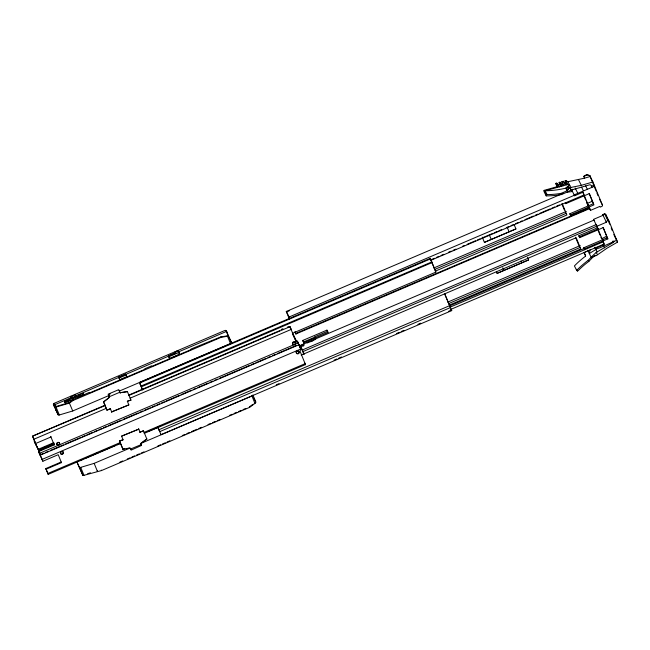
<?xml version="1.0" encoding="UTF-8"?>
<svg xmlns="http://www.w3.org/2000/svg" width="650" height="650" viewBox="0 0 650 650"><rect width="100%" height="100%" fill="white"/><g stroke="black" fill="none" stroke-linecap="round" stroke-linejoin="round"><path stroke-width="0.97" d="M559.349 186.948L556.717 183.121L555.823 183.373L557.026 186.713L544.074 190.377L543.969 191.433L546.195 195.902A86.109 76.513 -26.4 0 0 561.34 194.577A103.472 79.706 -65.6 0 0 564.915 193.066A103.659 79.853 -65.6 0 0 570.7 190.214L589.542 184.844A1.487 1.316 -26.4 0 1 591.167 185.559L591.435 186.225L594.165 185.063L602.526 205.27L602.111 206.31L600.234 207.114L599.926 206.359L590.509 210.381L589.469 208.097L295.75 333.442L295.986 334.084L295.051 332.223M546.195 195.902L546.293 194.854L544.074 190.377M77.732 398.06L77.033 396.354L72.873 398.125L73.418 399.222L89.18 392.494L89.416 392.974L144.974 369.265L144.739 368.794L151.596 365.869L151.832 366.332L191.344 349.473L191.108 349.001L220.789 336.903L228.589 335.652A1.365 0.593 -5.5 0 1 227.841 336.172M41.283 457.543L38.561 451.49L38.781 450.263L39.057 452.709L42.867 461.24L58.224 454.683L61.466 462.629L46.109 469.178L45.809 468.569L61.165 462.012L61.466 462.629M39.561 453.936L39.78 452.701M590.086 249.608L589.347 253.597A86.109 76.513 -26.4 0 1 595.952 249.519L594.734 247.284M594.165 185.063L592.906 181.984L581.303 185.347L570.781 187.468L568.734 188.597L567.352 190.548A2.21 1.698 -65.6 0 1 567.068 190.718A101.855 78.463 -65.6 0 1 561.064 193.359A84.719 75.278 -26.4 0 1 547.105 194.626L546.293 194.854M300.202 347.807L300.861 349.277L300.016 351.13L305.557 364.788L304.834 363.049M590.2 176.532L584.464 178.189L583.773 176.556L584.244 175.752L586.974 174.59L589.769 175.549L592.906 181.984M589.924 175.857L587.129 174.899L583.773 176.556M82.899 475.304A1.333 0.609 -22.2 0 0 83.98 475.312L101.506 470.559L249.632 407.347L254.954 403.406L251.932 396.029A1.333 0.609 -22.2 0 0 252.891 394.956L255.791 402.041L253.768 397.971M597.253 227.906L578.825 235.763L579.402 236.925L598.097 228.938L593.58 219.359L602.997 215.337L602.688 214.589L604.565 213.785L605.581 214.216L608.993 221.089L617.5 242.133L607.003 248.203L596.408 255.564L594.133 256.035A2.21 1.82 -73 0 0 593.864 256.254A101.855 84.045 -73 0 0 588.876 261.373A84.719 75.278 -26.4 0 0 578.175 270.619L577.444 271.05L576.648 270.392L574.421 265.915A86.109 76.513 -26.4 0 1 585.187 256.441L585.65 255.678L584.171 252.72A86.109 76.513 -26.4 0 1 586.267 251.217M107.006 410.264L103.529 401.806L109.484 397.256L103.659 402.082L107.006 410.264L110.419 408.809L107.729 409.63M140.814 443.511L146.77 438.961L140.814 443.511L141.278 444.576L130.634 448.988M67.917 400.034L71.419 397.467L71.63 398.019L68.177 400.571L64.894 401.968L64.634 401.44L67.917 400.034L68.177 400.571M178.067 352.097L226.549 331.402L227.102 332.751L226.046 330.631A1.333 0.609 -22.2 0 0 224.551 330.606L54.348 403.244A1.333 0.609 -22.2 0 0 53.389 404.316L54.446 406.429L53.544 404.235L54.632 403.772L55.998 406.518L69.396 402.537L72.727 400.091L71.63 398.019M54.982 407.022A1.333 0.609 -22.2 0 0 56.062 407.038L69.509 403.073L72.889 400.571L221.016 337.358L227.5 336.253L230.514 343.639L119.413 391.048M252.606 404.519L249.405 406.892L249.632 407.347M254.215 403.333L255.816 402.244A1.365 0.609 -39.1 0 1 255.231 403.171M576.648 270.392A86.109 76.513 -26.4 0 1 588.217 260.309A103.472 85.377 -73 0 1 591.151 257.229A103.659 85.532 -73 0 1 596.164 252.484L613.145 242.572A1.487 1.316 -26.4 0 0 613.787 240.882M591.484 257.806L595.709 255.312M594.726 186.184L574.096 194.903L574.641 195.772L582.79 192.294L583.895 194.976M547.105 194.626L545.196 190.783A84.719 75.278 -26.4 0 0 565.793 188.134A1.836 1.633 -26.4 0 0 567.133 187.046A1.454 1.292 -26.4 0 1 567.889 186.29L569.879 185.624L567.791 184.454L565.849 180.562L565.126 180.765L565.914 183.121L565.378 183.276L563.282 181.285L561.844 181.683L563.452 185.705M482.251 237.144L484.396 242.385L515.921 228.93L514.134 224.567M496.356 271.643L497.071 273.382L528.596 259.927L527.524 257.311M175.898 353.543L175.199 351.829L177.978 350.642L179.603 354.209L169.52 358.507L169.057 357.573M118.666 377.065L125.548 374.132L126.011 375.066L126.709 376.781L119.836 379.714L118.666 377.065L119.836 379.714M169.52 358.507L168.358 355.859L175.646 352.747L175.199 351.829M54.632 403.772L54.982 404.625L71.76 397.467M75.489 395.874L168.74 356.078M170.601 355.282L176.199 352.893M77.033 396.354L76.724 395.728L72.564 397.507L71.939 396.248L75.351 394.794L75.164 394.404L76.05 396.5L73.491 397.597M119.137 378.007L126.011 375.066M178.904 352.495L168.821 356.801L168.358 355.859M79.528 397.069A2.6 1.186 -22.2 0 1 79.064 396.638L78.569 395.419L83.338 393.388L83.834 394.607A2.6 1.186 -22.2 0 1 83.915 394.786M67.641 401.091L70.33 399.945M64.959 402.236L65.219 402.764L72.386 399.709L71.687 397.995M226.744 336.375L228.605 335.579M289.421 319.118L286.301 311.472L563.29 193.261M570.749 190.084L572.617 189.288M286.504 311.976L289.299 310.789M286.26 311.334L289.088 317.013L575.347 194.846M110.159 393.965L108.396 394.721L108.574 395.111M139.579 382.387L430.3 258.318L430.568 258.871L139.856 382.939L139.579 382.387L141.399 386.783L432.039 262.592L430.3 258.318M58.232 414.968A1.333 0.609 -22.2 0 0 59.312 414.976L72.735 410.971L109.143 395.436M431.673 259.464L434.468 258.269M436.337 257.473L439.132 256.279M441.001 255.482L443.796 254.288M448.459 252.297L451.262 251.103M453.123 250.307L455.926 249.113M462.459 246.326L464.319 245.529M467.122 244.335L475.516 240.752M477.384 239.956L480.179 238.761M482.048 237.965L492.31 233.586M494.171 232.789L496.974 231.595M498.834 230.799L501.637 229.604M506.301 227.614L509.096 226.419M510.965 225.623L513.768 224.429M515.629 223.632L518.432 222.438M520.293 221.642L522.161 220.846M524.956 219.651L533.358 216.068M535.218 215.272L538.021 214.078M539.882 213.281L550.144 208.902M552.012 208.106L554.816 206.911M556.676 206.115L559.479 204.921M430.316 260.528L584.163 194.87L582.969 192.01M565.224 202.499L565.801 203.653L589.339 193.611L593.954 204.88L570.408 214.931L569.831 213.769L593.377 203.726L589.152 193.391M141.107 385.986L431.819 261.926M484.396 242.385L515.921 228.93M281.133 329.485L282.953 328.705M287.601 326.966L289.9 326.609L290.761 328.518M33.353 438.116L32.5 436.158L105.211 405.121M128.521 395.176L279.541 330.728M32.5 436.158L105.381 405.47M128.684 395.525L289.949 326.698M433.867 267.954L566.28 211.453M54.226 444.909L53.917 444.299L38.569 450.856L38.87 451.466L54.226 444.909L50.676 436.361L50.976 436.971L35.62 443.519L33.873 439.246L106.21 408.371M130.097 398.182L291.151 329.444L290.721 328.526M592.231 201.305L587.096 203.499L588.559 206.635M434.549 269.514L566.028 213.403M127.343 401.253L130.894 400.075L127.343 401.253L128.854 404.893L111.662 411.897L128.854 404.893M435.346 271.131L566.881 214.996L562.274 203.726M292.394 333.352L435.89 272.114L432.079 262.665M569.831 213.769L570.708 215.654L589.404 207.675L590.509 210.381M295.921 333.962L589.639 208.618M39.114 451.417L34.182 440.993L38.309 449.256L53.219 442.894M54.47 443.186L38.618 449.946L38.309 449.256M302.721 340.47L326.942 330.127L327.551 331.346L327.998 332.451L303.826 342.753L302.721 340.47L303.997 343.257M298.261 342.916L298.959 344.76L40.284 455.146L39.617 453.294L298.261 342.916L297.854 342.054L295.969 341.372L298.155 342.664M327.551 331.346L314.584 336.879L315.697 339.341L307.036 343.037M303.477 341.989L314.738 337.188M43.843 453.229L40.113 454.821L40.316 455.187M45.711 452.433L48.514 451.238M50.383 450.442L63.456 444.86M65.317 444.064L80.259 437.694M82.127 436.889L84.931 435.695M86.799 434.899L92.397 432.51M94.266 431.714L97.069 430.519M98.938 429.723L101.733 428.529M103.602 427.724L106.405 426.53M108.274 425.734L121.347 420.16M123.216 419.364L138.149 412.986M140.018 412.189L142.821 410.995M144.69 410.199L150.288 407.802M152.157 407.006L154.96 405.811M156.829 405.015L159.624 403.821M161.493 403.024L164.296 401.83M166.164 401.026L179.237 395.452M181.106 394.656L191.376 390.268M193.245 389.472L196.04 388.277M197.909 387.481L208.179 383.102M210.047 382.298L212.851 381.103M214.719 380.307L217.514 379.113M219.383 378.316L249.267 365.568M251.136 364.764L253.931 363.569M255.799 362.773L266.069 358.394M267.938 357.598L270.741 356.403M272.61 355.599L275.413 354.404M277.274 353.608L295.953 345.637M300.219 345.459L593.946 220.123L594.108 220.602M310.578 341.721L313.178 340.616M42.112 459.404L300.755 349.026M300.284 345.581L302.453 349.944L596.172 224.599L602.745 240.573M608.993 221.089L607.977 220.667L606.101 221.471L606.409 222.219L596.992 226.241M304.241 354.209L303.136 351.504L596.854 226.151M301.178 355.079L576.176 237.721L580.783 248.991L449.247 305.126M578.825 235.763L579.694 237.656L603.241 227.606L607.847 238.875L584.309 248.926L583.733 247.764L607.279 237.721L607.847 238.875M497.071 273.382L528.596 259.927M121.574 436.15L138.775 429.138L121.574 436.15L123.086 439.782L119.535 440.968L123.086 439.782M143.423 430.771L140.01 432.226L143.423 430.771L146.908 439.229M447.826 302.079L580.231 245.578M45.809 468.569L48.279 474.557L47.864 473.452L120.201 442.585M144.081 432.388L305.134 363.659M95.534 453.741L98.329 452.546M157.991 427.082L160.786 425.888M80.909 460.184L82.769 459.387M85.556 458.201L98.581 452.644M100.441 451.848L115.318 445.494M117.179 444.706L119.966 443.511M147.875 431.608L158.104 427.237M49.091 473.972L119.933 443.739M144.17 433.396L305.435 364.577M448.516 303.639L579.995 247.52M157.893 427.196L158.933 429.731L449.654 305.662L450.483 307.556L159.762 431.624L157.796 427.302M449.824 305.833L585.033 248.129M450.418 307.019L603.338 241.759L604.24 243.994L450.328 309.587M276.283 384.824L279.077 383.63M334.051 360.165L336.846 358.971M338.707 358.174L341.502 356.988M396.476 333.523L399.279 332.329M401.139 331.533L403.934 330.346M417.909 324.374L420.704 323.188M448.663 311.252L451.457 310.058L451.726 310.611L161.013 434.679L160.737 434.127M79.649 467.358A1.333 0.609 -22.2 0 0 80.73 467.366L94.153 463.361L129.634 448.224M140.839 443.438L251.932 396.029M119.876 462.166L122.655 460.98M127.286 459.006L130.065 457.819M131.918 457.031L134.696 455.845M136.549 455.057L139.327 453.871M141.18 453.074L143.951 451.896M157.844 445.965L160.623 444.779M162.476 443.991L165.254 442.804M167.107 442.016L169.877 440.83M182.284 435.532L185.039 434.363M186.875 433.574L189.629 432.396M191.474 431.616L196.982 429.26M198.819 428.48L201.581 427.302M208.008 424.556L210.771 423.378M212.607 422.598L215.361 421.419M217.197 420.631L219.96 419.461M229.523 415.374L232.237 414.221M234.041 413.449L236.754 412.287M238.558 411.515L241.272 410.361M243.076 409.589L245.789 408.436M595.335 247.236L596.237 249.039L600.031 247.756L616.801 240.183L616.241 239.054M87.677 473.671L90.504 472.826M565.849 180.562L567.921 181.716L584.464 178.189M560.893 186.518L559.13 182.447L559.999 182.203L562.916 185.859M558.106 184.454L559.65 184.023M562.096 184.194L562.632 184.048M545.196 190.783L567.791 184.454M127.408 391.609L120.055 392.738L127.408 391.609L130.894 400.075M119.535 440.968L122.883 449.15L124.719 448.866M126.563 448.589L129.317 448.167M122.883 449.15L130.236 448.021L130.748 449.394M567.231 192.262L571.748 191.588L571.058 189.134M570.781 187.468L567.921 181.716M297.854 342.054L298.374 343.436L297.204 341.112L296.059 340.462L292.923 334.092M435.874 272.09L430.771 259.846L431.576 261.446M298.959 344.801L298.756 344.443L299.926 347.165M97.297 470.779L97.329 471.323M72.735 410.971L69.184 402.586L69.42 403.049M571.943 190.344L571.407 189.483L574.641 195.772M596.164 252.484L597.504 254.662M588.217 260.309L588.876 261.373M300.227 345.524L303.737 354.136M141.139 444.299L141.407 445.023L141.213 444.478M599.536 199.249L602.526 205.27M591.394 186.144L591.971 187.298M604.565 213.785L607.977 220.667M615.241 237.591L617.5 242.133M602.688 214.589L606.409 222.219M585.634 185.835L587.34 189.272M612.43 241.134L613.145 242.572M578.443 179.587L581.303 185.347M581.612 187.192L583.318 190.637M606.897 238.217L606.044 236.494L602.274 238.461L603.127 240.183M586.414 201.654L588.551 205.961M596.391 225.501L598.097 228.938M575.112 187.907L577.663 193.042M603.419 245.416L604.638 247.886M571.122 190.328L571.748 191.588M568.149 186.192L569.181 188.256M565.126 180.765L566.776 184.096L564.939 184.608L563.282 181.285M567.954 186.266L568.994 188.37M565.378 183.276L566.207 184.941M567.133 187.046L568.271 189.329M566.101 188.029L567.352 190.548M565.793 188.134L567.068 190.718M595.319 248.251L597.139 251.924M561.844 181.683L563.493 185.014L561.649 185.526L559.999 182.203M559.13 182.447L560.779 185.77L558.366 186.452L556.717 183.121M587.681 250.242L591.151 257.229M576.558 269.262L577.444 271.05M327.998 332.451L326.942 330.127M315.031 337.984L315.258 338.455M297.7 342.331L299.796 346.848M300.861 349.277L300.332 348.116M292.793 334.108L296.14 340.844M292.833 334.466L295.945 340.722M295.271 342.469L295.498 342.924A1.487 1.316 -26.4 0 1 293.881 344.858A1.487 1.316 -26.4 0 1 293.02 342.745A1.487 1.316 -26.4 0 1 295.498 342.924M298.967 351.512L299.195 351.967A1.487 1.316 -26.4 0 1 297.578 353.901A1.487 1.316 -26.4 0 1 296.717 351.78A1.487 1.316 -26.4 0 1 299.195 351.967M292.541 343.631L292.768 344.094M296.238 352.674L296.465 353.129M226.549 331.402L231.473 342.566A1.333 0.609 -22.2 0 1 230.514 343.639M228.394 336.375L231.473 342.566M220.789 336.903L221.016 337.358M179.603 354.209L177.978 350.642M126.709 376.781L125.548 374.132M71.419 397.467L70.817 396.256L71.524 397.963M72.67 400.116L72.889 400.571M101.278 470.104L101.506 470.559M54.982 404.625L56.006 406.689M53.544 404.235L58.118 414.838L53.389 404.316M77.163 462.451L82.786 475.174L77.163 462.451A1.333 0.609 -22.2 0 1 77.447 461.784M59.491 443.089A1.487 1.316 -26.4 0 1 57.874 445.023A1.487 1.316 -26.4 0 1 57.013 442.91A1.487 1.316 -26.4 0 1 59.491 443.089L59.629 443.365A1.487 1.316 -26.4 0 1 58.013 445.299A1.487 1.316 -26.4 0 1 57.151 443.178A1.487 1.316 -26.4 0 1 59.629 443.365M63.188 452.132L63.326 452.408A1.487 1.316 -26.4 0 1 61.709 454.342A1.487 1.316 -26.4 0 1 60.848 452.221A1.487 1.316 -26.4 0 1 63.326 452.408M35.62 443.519L33.483 438.433M34.678 442.219L39.276 451.482M38.561 451.49L39.731 453.822L38.569 450.856M42.867 461.24L41.559 458.185M587.47 204.254L587.242 203.751M289.088 317.013L289.77 318.565M302.453 349.944L303.136 351.504M32.671 436.499L33.873 439.246M158.933 429.731L161.013 434.679M601.323 238.168L600.884 237.169M304.444 344.142L303.826 342.753M119.129 390.488L119.316 390.959M108.55 394.997L108.737 395.468M450.166 306.914L444.673 293.841L449.654 305.662M290.672 328.421L289.9 326.609M119.397 391.154L118.747 389.659L108.168 394.168L108.818 395.671M299.877 346.938L300.105 347.474M108.802 395.566L109.054 396.167M300.064 347.482L300.332 348.002M108.907 395.874L109.614 397.532M450.182 306.946L451.726 310.611M290.761 328.632L296.278 341.981M119.576 391.56L120.193 393.014M119.657 391.755L119.868 392.218L109.289 396.736L109.078 396.273M589.769 175.549L596.123 191.084M596.871 192.912L597.992 195.65M605.581 214.216L607.823 219.692M608.571 221.52L609.692 224.266M611.187 227.914L612.308 230.661M613.795 234.317L614.916 237.055M603.054 227.386L607.279 237.721M584.309 195.479L588.738 206.294M603.062 241.873L604.167 244.562L596.009 248.04L596.237 249.039M583.871 195.553L585.699 200.021M598.187 230.571L600.015 235.04M565.467 202.841L565.801 203.653M570.408 214.931L570.708 215.654M579.402 236.925L579.694 237.656M584.309 248.926L584.642 249.738L583.733 247.764M555.823 183.373L557.253 186.883M584.171 252.72L585.609 256.23M561.836 203.808L564.387 210.047M575.477 237.177L578.793 245.269M507.252 227.354L509.031 231.717M520.999 260.975L521.714 262.714M489.369 234.983L491.156 239.346M502.759 267.727L503.831 270.351M303.542 344.898L303.794 345.507M295.011 331.646L295.75 333.442M297.204 341.112L298.204 343.549M226.046 330.631L228.061 335.554M141.326 386.661L142.707 390.049M142.358 389.545L140.059 383.914L140.839 385.466M138.637 428.87L140.148 432.502M110.289 408.533L111.792 412.173M119.673 441.236L123.021 449.426M76.724 395.728L77.423 397.442M72.873 398.125L73.572 399.839M94.153 463.361L97.386 471.258M64.634 401.44L65.219 402.764M56.062 407.038L59.312 414.976M80.73 467.366L83.98 475.312M38.87 451.466L39.617 453.294M46.109 469.178L47.864 473.452M130.561 448.817L131.089 450.149L141.554 445.429L141.383 444.836M570.131 187.704L570.7 190.214M561.064 193.359L561.34 194.577M69.396 402.537L69.509 403.073M301.616 346.166A1.186 0.544 -22.2 0 1 303.225 345.296A1.186 0.544 -22.2 0 1 303.542 346.092M298.106 353.316A1.487 1.316 -26.4 0 1 296.148 352.194A1.487 1.316 -26.4 0 1 298.147 350.797A1.487 1.316 -26.4 0 1 298.667 352.918M62.099 454.017A1.487 1.316 -26.4 0 1 60.393 452.611A1.487 1.316 -26.4 0 1 62.571 451.498A1.487 1.316 -26.4 0 1 62.717 453.7M77.748 461.565A1.333 0.609 -22.2 0 1 78.114 461.37M79.511 468.187A1.333 0.609 -22.2 0 1 79.584 467.764M295.23 343.501A1.487 1.316 -26.4 0 1 292.866 344.077A1.487 1.316 -26.4 0 1 293.337 341.859A1.487 1.316 -26.4 0 1 295.36 342.875M83.338 393.388A2.6 1.186 -22.2 0 1 81.518 395.541A2.6 1.186 -22.2 0 1 78.569 395.419M55.737 410.053A1.333 0.609 -22.2 0 1 56.168 409.281M83.882 395.208A2.6 1.186 -22.2 0 1 83.769 395.444M301.949 346.036A1.186 0.544 -22.2 0 0 303.566 344.979A1.186 0.544 -22.2 0 0 301.836 345.077A1.186 0.544 -22.2 0 0 301.949 346.036"/></g></svg>
